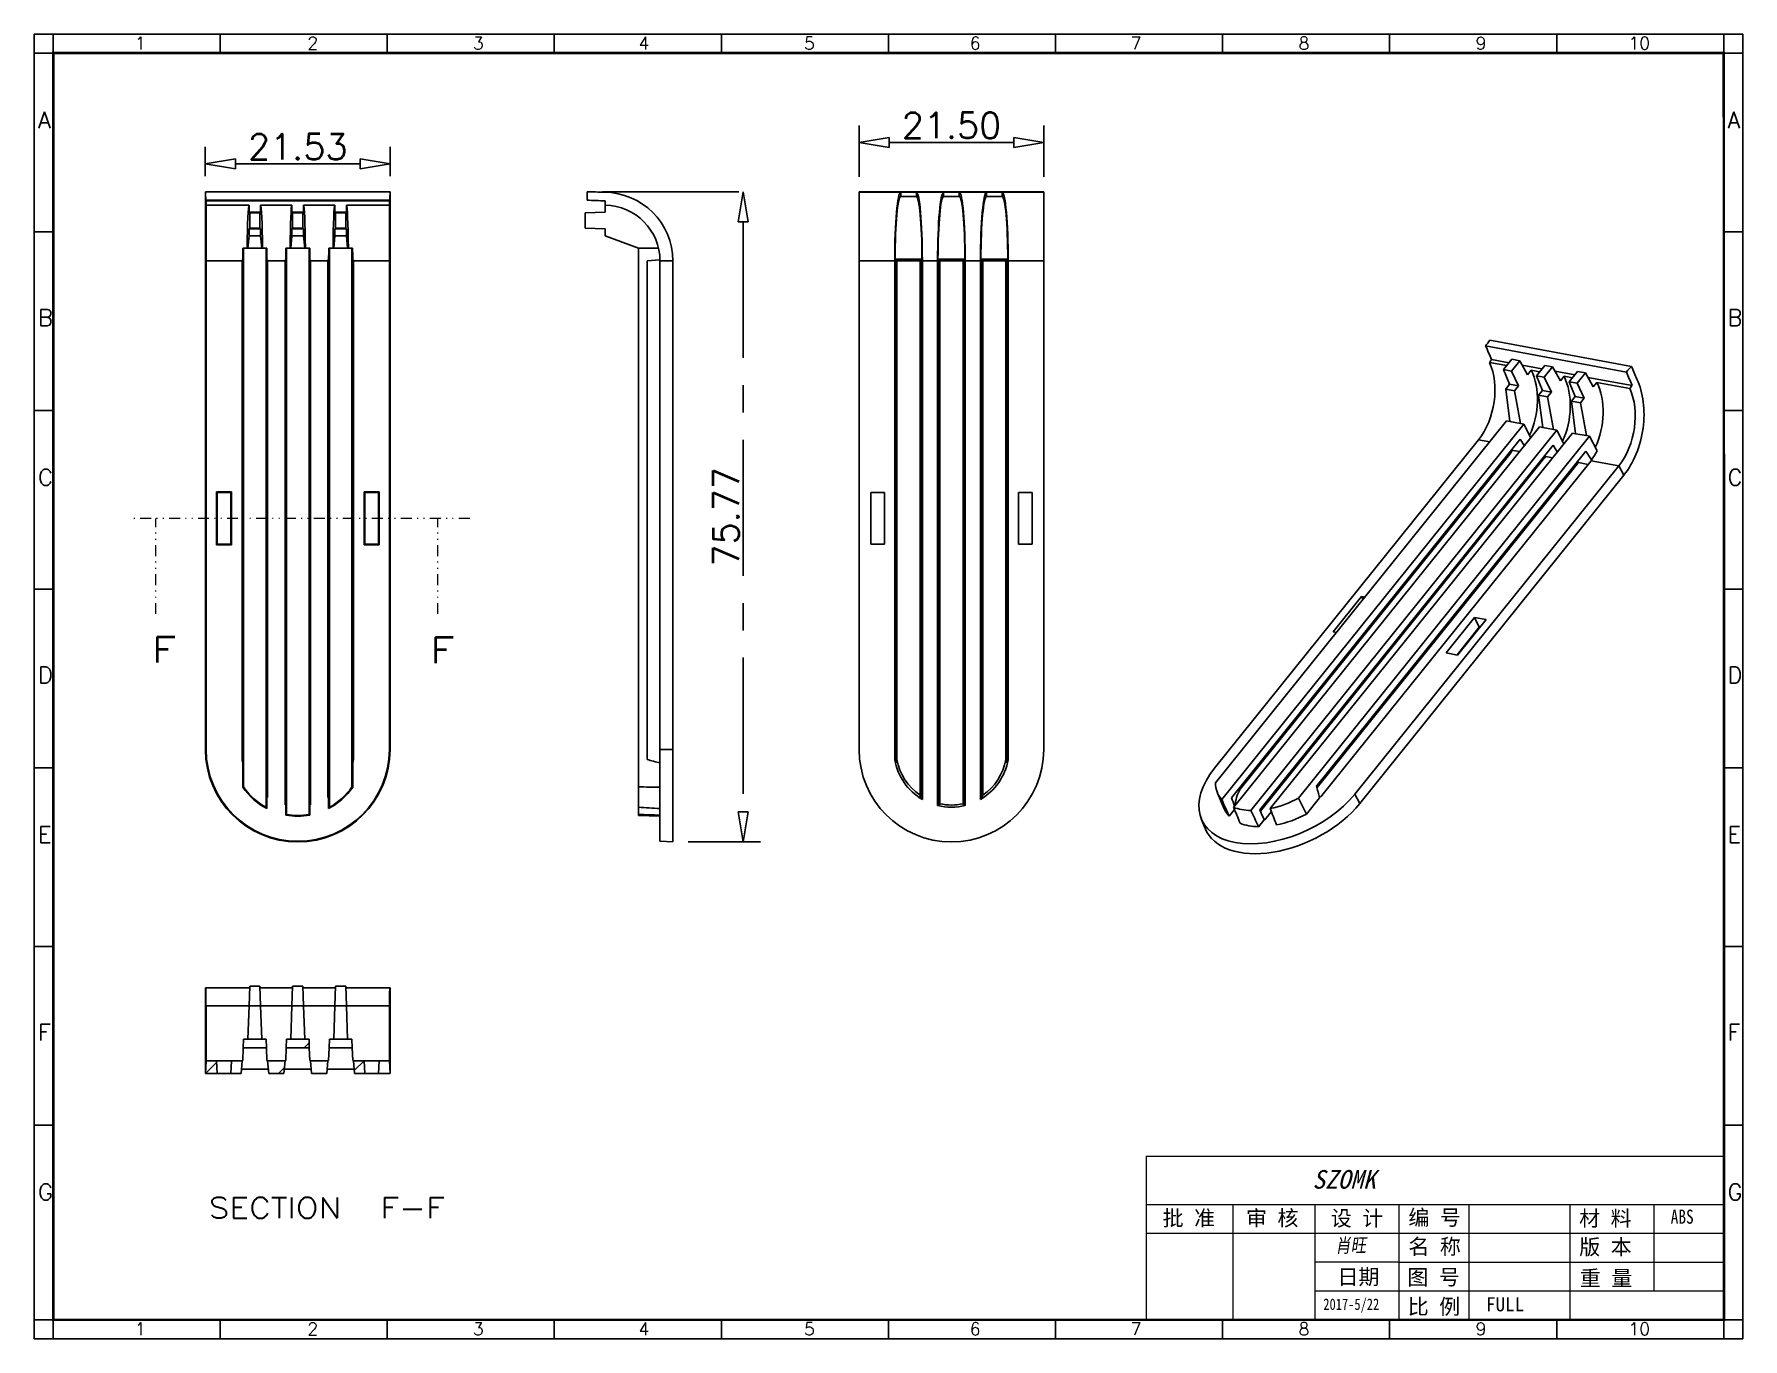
# Model space of a CAD drawing. Header units: millimetres. Extents: x 3683 to 5830, y 1279 to 1555.
# Drawn here: x 5389.1 to 5588.2, y 1278.6 to 1430.6 of the extents above; entities that cross this region are included whole.
import ezdxf

# ---------------------------------------------------------------- set-up
doc = ezdxf.new("R2010")
doc.units = ezdxf.units.MM
doc.header["$LTSCALE"] = 0.5
doc.linetypes.add('CENTER', pattern=[50.8, 31.75, -6.35, 6.35, -6.35])
doc.linetypes.add('DIVIDE', pattern=[31.75, 12.7, -6.35, 0, -6.35, 0, -6.35])
doc.layers.add('1', color=7, linetype='Continuous', true_color=0xffffff)
doc.layers.add('112', color=7, linetype='Continuous', true_color=0xffffff)
doc.layers.add('A1_KUANG', color=7, linetype='Continuous')
doc.layers.add('A4_KUANG', color=7, linetype='Continuous')
for name, color, linetype, lineweight in [('BORDER', 4, 'Continuous', 20), ('dim', 82, 'Continuous', 9), ('hatch', 56, 'Continuous', 9)]:
    doc.layers.add(name, color=color, linetype=linetype, lineweight=lineweight)
doc.styles.add('blockfont', font='simplex.shx', dxfattribs={"bigfont": 'bigfont'})
doc.styles.get("Standard").update_dxf_attribs({"font": 'txt', "bigfont": 'gbcbig.shx'})
doc.styles.add('仿宋', font='NSimSun.ttf')
doc.styles.add('黑体', font='SIMHEI.TTF', dxfattribs={"height": 2.5})
doc.dimstyles.new('VT-3.00', dxfattribs={"dimtxt": 3, "dimasz": 3.5, "dimexe": 2, "dimexo": 1.8, "dimgap": 0.5, "dimtad": 1, "dimzin": 0, "dimdsep": 46, "dimtxsty": 'Standard', "dimblk": 'CLOSEDBLANK', "dimcen": 0.3, "dimclrd": 1, "dimclre": 1, "dimclrt": 7, "dimadec": 1, "dimazin": 0, "dimtfac": 1, "dimtofl": 0, "dimtmove": 0, "dimatfit": 3, "dimldrblk": 'CLOSEDBLANK', "dimfxl": 0, "dimtolj": 1, "dimtzin": 0, "dimarcsym": 0})

# ---------------------------------------------------------------- blocks, each defined once
blk = doc.blocks.new('A$C3291225B')
at = {"layer": 'A4_KUANG'}
for p, q in [((2.87, 194.15), (2.87, 197.01)), ((28.09, 194.15), (28.09, 197.01)), ((53.32, 194.15), (53.32, 197.01)), ((78.54, 194.15), (78.54, 197.01)), ((103.77, 194.15), (103.77, 197.01)), ((129, 194.15), (129, 197.01)), ((154.22, 194.15), (154.22, 197.01)), ((179.45, 194.15), (179.45, 197.01)), ((204.67, 194.15), (204.67, 197.01)), ((229.9, 194.15), (229.9, 197.01)), ((255.13, 194.15), (255.13, 197.01)), ((255.14, 0), (255.14, 197.01)), ((2.87, 194.15), (0, 194.15)), ((2.87, 194.15), (2.87, 0)), ((258, 194.15), (2.87, 194.15)), ((2.87, 167.16), (0, 167.16)), ((257.99, 167.16), (255.13, 167.16)), ((2.87, 140.18), (0, 140.18)), ((257.99, 140.18), (255.13, 140.18)), ((2.87, 113.2), (0, 113.2)), ((257.99, 113.2), (255.13, 113.2)), ((2.87, 86.22), (0, 86.22)), ((257.99, 86.22), (255.13, 86.22)), ((2.87, 59.24), (0, 59.24)), ((257.99, 59.24), (255.13, 59.24)), ((2.87, 32.25), (0, 32.25)), ((257.99, 32.25), (255.13, 32.25)), ((2.87, 2.87), (0, 2.87)), ((2.87, 2.87), (258, 2.87)), ((28.09, 0), (28.09, 2.87)), ((53.32, 0), (53.32, 2.87)), ((78.54, 0), (78.54, 2.87)), ((103.77, 0), (103.77, 2.87)), ((129, 0), (129, 2.87)), ((154.22, 0), (154.22, 2.87)), ((179.45, 0), (179.45, 2.87)), ((204.67, 0), (204.67, 2.87)), ((229.9, 0), (229.9, 2.87))]:
    blk.add_line(p, q, dxfattribs=at)
at = {"layer": 'A4_KUANG', "color": 8}
blk.add_lwpolyline([(258, 0), (258, 197.01), (0, 197.01), (0, 0)], close=True, dxfattribs=at)
at = {"layer": 'A4_KUANG', "const_width": 0.4}
blk.add_lwpolyline([(2.87, 2.87), (2.87, 194.15), (255.13, 194.15), (255.14, 2.87), (2.87, 2.87)], dxfattribs=at)
at = {"layer": 'A4_KUANG'}
for s, height, p in [('1', 1.91, (15.22, 194.69)), ('2', 1.91, (41.25, 194.69)), ('3', 1.91, (66.25, 194.69)), ('4', 1.91, (91.25, 194.69)), ('5', 1.91, (116.25, 194.69)), ('6', 1.91, (141.26, 194.69)), ('7', 1.91, (165.57, 194.69)), ('8', 1.91, (190.91, 194.69)), ('9', 1.91, (217.64, 194.69)), ('10', 1.91, (240.72, 194.69)), ('A', 2.48, (0.59, 182.82)), ('A', 2.48, (255.71, 182.82)), ('B', 2.48, (0.59, 152.97)), ('B', 2.48, (255.71, 152.97)), ('C', 2.48, (0.59, 128.85)), ('C', 2.48, (255.71, 128.85)), ('D', 2.48, (0.59, 99.01)), ('D', 2.48, (255.71, 99.01)), ('E', 2.48, (0.59, 74.89)), ('E', 2.48, (255.71, 74.89)), ('F', 2.48, (0.59, 45.04)), ('F', 2.48, (255.71, 45.04)), ('G', 2.48, (0.59, 20.93)), ('G', 2.48, (255.71, 20.93)), ('1', 1.91, (15.22, 0.54)), ('2', 1.91, (41.25, 0.54)), ('3', 1.91, (66.25, 0.54)), ('4', 1.91, (91.25, 0.54)), ('5', 1.91, (116.25, 0.54)), ('6', 1.91, (141.26, 0.54)), ('7', 1.91, (165.57, 0.54)), ('8', 1.91, (190.91, 0.54)), ('9', 1.91, (217.64, 0.54)), ('10', 1.91, (240.72, 0.54))]:
    blk.add_text(s, height=height, dxfattribs=at).set_placement(p)
blk = doc.blocks.new('_ClosedBlank')
at = {"color": 0, "linetype": 'ByBlock', "lineweight": -2}
for p, q in [((-1, 0.167), (0, 0)), ((-1, 0.167), (-1, -0.167)), ((0, 0), (-1, -0.167))]:
    blk.add_line(p, q, dxfattribs=at)
blk = doc.blocks.new('*D71')
at = {"layer": 'Defpoints', "color": 0, "linetype": 'CENTER'}
for p in [(9977.49, 3010.6), (9955.99, 3004.81), (9977.49, 3004.81)]:
    blk.add_point(p, dxfattribs=at)
at = {"layer": 'dim', "color": 1, "linetype": 'CENTER', "lineweight": -2}
for p, q in [((9955.99, 3006.61), (9955.99, 3012.6)), ((9977.49, 3006.61), (9977.49, 3012.6)), ((9959.49, 3010.6), (9973.99, 3010.6))]:
    blk.add_line(p, q, dxfattribs=at)
at = {"layer": 'dim', "color": 1, "linetype": 'CENTER', "lineweight": -2, "xscale": 3.5, "yscale": 3.5, "zscale": 3.5, "rotation": 180}
blk.add_blockref('_ClosedBlank', (9955.99, 3010.6), dxfattribs=at)
at = {"layer": 'dim', "color": 1, "linetype": 'CENTER', "lineweight": -2, "xscale": 3.5, "yscale": 3.5, "zscale": 3.5}
blk.add_blockref('_ClosedBlank', (9977.49, 3010.6), dxfattribs=at)
at = {"layer": 'dim', "color": 7, "linetype": 'CENTER', "insert": (9966.74, 3012.6), "char_height": 3, "attachment_point": 5}
blk.add_mtext('\\A1;21.50', dxfattribs=at)
blk = doc.blocks.new('*D72')
at = {"layer": 'Defpoints', "color": 0, "linetype": 'CENTER'}
for p in [(9924.27, 3004.88), (9934.27, 2929.11), (9942.47, 2929.11)]:
    blk.add_point(p, dxfattribs=at)
at = {"layer": 'dim', "color": 1, "linetype": 'CENTER', "lineweight": -2}
for p, q in [((9926.07, 3004.88), (9944.47, 3004.88)), ((9942.47, 3001.38), (9942.47, 2932.61)), ((9936.07, 2929.11), (9944.47, 2929.11))]:
    blk.add_line(p, q, dxfattribs=at)
at = {"layer": 'dim', "color": 1, "linetype": 'CENTER', "lineweight": -2, "xscale": 3.5, "yscale": 3.5, "zscale": 3.5}
for p, rotation in [((9942.47, 3004.88), 90), ((9942.47, 2929.11), 270)]:
    blk.add_blockref('_ClosedBlank', p, dxfattribs=dict(at, rotation=rotation))
at = {"layer": 'dim', "color": 7, "linetype": 'CENTER', "insert": (9940.47, 2966.99), "char_height": 3, "attachment_point": 5, "rotation": 90}
blk.add_mtext('\\A1;75.77', dxfattribs=at)
blk = doc.blocks.new('*D73')
at = {"layer": 'Defpoints', "color": 0, "linetype": 'CENTER'}
for p in [(9879.8, 3008.12), (9879.8, 3004.88), (9901.34, 3004.88)]:
    blk.add_point(p, dxfattribs=at)
at = {"layer": 'dim', "color": 1, "linetype": 'CENTER', "lineweight": -2}
for p, q in [((9879.8, 3006.68), (9879.8, 3010.12)), ((9901.34, 3006.68), (9901.34, 3010.12)), ((9897.84, 3008.12), (9883.3, 3008.12))]:
    blk.add_line(p, q, dxfattribs=at)
at = {"layer": 'dim', "color": 1, "linetype": 'CENTER', "lineweight": -2, "xscale": 3.5, "yscale": 3.5, "zscale": 3.5, "rotation": 180}
blk.add_blockref('_ClosedBlank', (9879.8, 3008.12), dxfattribs=at)
at = {"layer": 'dim', "color": 1, "linetype": 'CENTER', "lineweight": -2, "xscale": 3.5, "yscale": 3.5, "zscale": 3.5}
blk.add_blockref('_ClosedBlank', (9901.34, 3008.12), dxfattribs=at)
at = {"layer": 'dim', "color": 7, "linetype": 'CENTER', "insert": (9890.57, 3010.12), "char_height": 3, "attachment_point": 5}
blk.add_mtext('\\A1;21.53', dxfattribs=at)

msp = doc.modelspace()

# ---------------------------------------------------------------- linework, layer by layer
at = {"color": 2}
for p, q in [((5420.553, 1312.486), (5421.138, 1313.07)), ((5409.061, 1309.486), (5410.343, 1310.767)), ((5417.55, 1309.486), (5418.263, 1310.198)), ((5426.39, 1309.836), (5427.532, 1310.977))]:
    msp.add_line(p, q, dxfattribs=at)
at = {"lineweight": 0, "ltscale": 0.5}
for p, q in [((5518.671, 1299.854), (5518.671, 1280.784)), ((5528.767, 1294.245), (5528.767, 1280.784)), ((5538.302, 1294.245), (5538.302, 1280.784)), ((5548.117, 1294.245), (5548.117, 1280.784)), ((5556.25, 1294.245), (5556.25, 1280.784)), ((5568.028, 1294.245), (5568.028, 1280.784))]:
    msp.add_line(p, q, dxfattribs=at)
at = {"lineweight": 0}
for p, q in [((5518.671, 1299.854), (5585.98, 1299.854)), ((5518.671, 1294.245), (5585.98, 1294.245)), ((5577.802, 1294.245), (5577.802, 1284.15)), ((5518.671, 1290.88), (5585.98, 1290.88)), ((5548.117, 1287.515), (5538.302, 1287.515)), ((5548.117, 1287.515), (5585.98, 1287.515)), ((5538.302, 1284.15), (5585.98, 1284.15)), ((5585.98, 1280.784), (5518.671, 1280.784))]:
    msp.add_line(p, q, dxfattribs=at)
at = {"layer": '112', "color": 7}
for p, q in [((5409.044, 1412.248), (5430.577, 1412.248)), ((5409.061, 1404.178), (5409.061, 1411.943)), ((5430.561, 1404.178), (5430.561, 1411.943)), ((5506.744, 1412.248), (5485.211, 1412.248)), ((5485.227, 1412.178), (5490.067, 1412.178)), ((5485.227, 1404.178), (5485.227, 1412.178)), ((5490.067, 1412.178), (5490.067, 1411.678)), ((5491.888, 1412.178), (5490.067, 1412.178)), ((5490.067, 1411.678), (5491.888, 1411.678)), ((5491.888, 1412.178), (5495.067, 1412.178)), ((5491.888, 1411.678), (5491.888, 1412.178)), ((5495.067, 1412.178), (5495.067, 1411.678)), ((5496.888, 1412.178), (5495.067, 1412.178)), ((5495.067, 1411.678), (5496.888, 1411.678)), ((5496.888, 1412.178), (5496.888, 1411.678)), ((5496.888, 1412.178), (5500.067, 1412.178)), ((5500.067, 1412.178), (5500.067, 1411.678)), ((5501.888, 1412.178), (5500.067, 1412.178)), ((5501.888, 1411.678), (5500.067, 1411.678)), ((5501.888, 1412.178), (5501.888, 1411.678)), ((5501.888, 1412.178), (5506.727, 1412.178)), ((5506.727, 1404.178), (5506.727, 1412.178)), ((5409.095, 1411.251), (5430.527, 1411.251)), ((5409.113, 1411.178), (5430.508, 1411.178)), ((5409.139, 1404.178), (5409.139, 1410.677)), ((5409.139, 1410.677), (5414.134, 1410.677)), ((5414.134, 1409.877), (5414.134, 1410.677)), ((5414.134, 1409.877), (5414.215, 1409.797)), ((5414.134, 1409.877), (5415.487, 1409.877)), ((5414.215, 1409.797), (5415.407, 1409.797)), ((5414.215, 1408.015), (5414.215, 1409.797)), ((5415.407, 1409.797), (5415.487, 1409.877)), ((5415.407, 1409.797), (5415.407, 1408.015)), ((5415.487, 1410.677), (5415.487, 1409.877)), ((5415.487, 1410.677), (5419.134, 1410.677)), ((5419.134, 1409.877), (5419.134, 1410.677)), ((5419.134, 1409.877), (5419.215, 1409.797)), ((5419.134, 1409.877), (5420.487, 1409.877)), ((5419.215, 1409.797), (5420.407, 1409.797)), ((5419.215, 1408.015), (5419.215, 1409.797)), ((5420.487, 1409.877), (5420.407, 1409.797)), ((5420.407, 1408.015), (5420.407, 1409.797)), ((5420.487, 1409.877), (5420.487, 1410.677)), ((5424.134, 1410.677), (5420.487, 1410.677)), ((5424.134, 1410.677), (5424.134, 1409.877)), ((5425.487, 1409.877), (5424.134, 1409.877)), ((5424.215, 1409.797), (5424.134, 1409.877)), ((5424.215, 1409.797), (5424.215, 1408.015)), ((5425.407, 1409.797), (5424.215, 1409.797)), ((5425.487, 1409.877), (5425.407, 1409.797)), ((5425.407, 1408.015), (5425.407, 1409.797)), ((5425.487, 1409.877), (5425.487, 1410.677)), ((5430.482, 1410.677), (5425.487, 1410.677)), ((5430.482, 1410.677), (5430.482, 1404.178)), ((5455.615, 1409.877), (5453.315, 1409.797)), ((5453.315, 1408.015), (5453.315, 1409.797)), ((5455.615, 1409.877), (5455.615, 1410.677)), ((5414.215, 1408.015), (5414.134, 1407.935)), ((5415.487, 1407.935), (5414.134, 1407.935)), ((5414.134, 1407.935), (5414.134, 1407.097)), ((5414.215, 1408.015), (5415.407, 1408.015)), ((5415.487, 1407.935), (5415.407, 1408.015)), ((5415.487, 1407.097), (5415.487, 1407.935)), ((5419.215, 1408.015), (5419.134, 1407.935)), ((5419.134, 1407.935), (5419.134, 1407.097)), ((5420.487, 1407.935), (5419.134, 1407.935)), ((5419.215, 1408.015), (5420.407, 1408.015)), ((5420.407, 1408.015), (5420.487, 1407.935)), ((5420.487, 1407.935), (5420.487, 1407.097)), ((5424.134, 1407.935), (5424.215, 1408.015)), ((5424.134, 1407.935), (5425.487, 1407.935)), ((5424.134, 1407.097), (5424.134, 1407.935)), ((5425.407, 1408.015), (5424.215, 1408.015)), ((5425.407, 1408.015), (5425.487, 1407.935)), ((5425.487, 1407.935), (5425.487, 1407.097)), ((5453.315, 1408.015), (5455.615, 1407.935)), ((5455.615, 1407.935), (5455.615, 1407.097)), ((5413.498, 1405.678), (5413.417, 1405.678)), ((5413.998, 1405.678), (5413.498, 1405.678)), ((5413.498, 1342.884), (5413.498, 1405.678)), ((5414.134, 1407.097), (5413.998, 1405.678)), ((5415.623, 1405.678), (5413.998, 1405.678)), ((5415.487, 1407.097), (5414.134, 1407.097)), ((5415.623, 1405.678), (5415.487, 1407.097)), ((5416.123, 1405.678), (5415.623, 1405.678)), ((5416.123, 1405.678), (5416.123, 1340.511)), ((5416.205, 1405.678), (5416.123, 1405.678)), ((5418.498, 1405.678), (5418.417, 1405.678)), ((5418.498, 1339.679), (5418.498, 1405.678)), ((5418.998, 1405.678), (5418.498, 1405.678)), ((5419.134, 1407.097), (5418.998, 1405.678)), ((5420.623, 1405.678), (5418.998, 1405.678)), ((5420.487, 1407.097), (5419.134, 1407.097)), ((5420.487, 1407.097), (5420.623, 1405.678)), ((5420.623, 1405.678), (5421.123, 1405.678)), ((5421.123, 1339.679), (5421.123, 1405.678)), ((5421.123, 1405.678), (5421.205, 1405.678)), ((5423.417, 1405.678), (5423.498, 1405.678)), ((5423.498, 1405.678), (5423.998, 1405.678)), ((5423.498, 1405.678), (5423.498, 1340.511)), ((5423.998, 1405.678), (5424.134, 1407.097)), ((5423.998, 1405.678), (5425.623, 1405.678)), ((5424.134, 1407.097), (5425.487, 1407.097)), ((5425.487, 1407.097), (5425.623, 1405.678)), ((5425.623, 1405.678), (5426.123, 1405.678)), ((5426.123, 1342.884), (5426.123, 1405.678)), ((5426.123, 1405.678), (5426.205, 1405.678)), ((5455.615, 1407.097), (5459.515, 1405.678)), ((5459.515, 1405.678), (5461.84, 1405.678)), ((5459.515, 1342.884), (5459.515, 1405.678)), ((5409.139, 1404.178), (5409.061, 1404.178)), ((5409.061, 1347.228), (5409.061, 1404.178)), ((5409.139, 1404.178), (5413.332, 1404.178)), ((5409.139, 1347.228), (5409.139, 1404.178)), ((5413.332, 1404.309), (5413.411, 1404.309)), ((5413.332, 1346.072), (5413.332, 1404.178)), ((5413.463, 1404.178), (5413.411, 1404.309)), ((5413.463, 1346.083), (5413.463, 1404.178)), ((5416.211, 1404.309), (5416.158, 1404.178)), ((5416.158, 1404.178), (5416.158, 1341.912)), ((5416.211, 1404.309), (5416.289, 1404.309)), ((5418.332, 1404.178), (5416.289, 1404.178)), ((5416.289, 1404.178), (5416.289, 1341.668)), ((5418.332, 1404.309), (5418.411, 1404.309)), ((5418.332, 1340.815), (5418.332, 1404.178)), ((5418.463, 1404.178), (5418.411, 1404.309)), ((5418.463, 1340.92), (5418.463, 1404.178)), ((5421.158, 1404.178), (5421.211, 1404.309)), ((5421.158, 1340.92), (5421.158, 1404.178)), ((5421.289, 1404.309), (5421.211, 1404.309)), ((5423.332, 1404.178), (5421.289, 1404.178)), ((5421.289, 1340.815), (5421.289, 1404.178)), ((5423.411, 1404.309), (5423.332, 1404.309)), ((5423.332, 1404.178), (5423.332, 1341.668)), ((5423.411, 1404.309), (5423.463, 1404.178)), ((5423.463, 1404.178), (5423.463, 1341.912)), ((5426.158, 1404.178), (5426.211, 1404.309)), ((5426.158, 1346.083), (5426.158, 1404.178)), ((5426.289, 1404.309), (5426.211, 1404.309)), ((5430.482, 1404.178), (5426.289, 1404.178)), ((5426.289, 1346.072), (5426.289, 1404.178)), ((5430.482, 1404.178), (5430.561, 1404.178)), ((5430.482, 1404.178), (5430.482, 1347.228)), ((5430.561, 1347.228), (5430.561, 1404.178)), ((5460.515, 1404.178), (5462.014, 1404.309)), ((5460.515, 1346.083), (5460.515, 1404.178)), ((5462.015, 1404.178), (5462.015, 1347.228)), ((5462.015, 1404.178), (5463.515, 1404.178)), ((5463.515, 1347.228), (5463.515, 1404.178)), ((5485.227, 1404.178), (5489.367, 1404.178)), ((5485.227, 1347.228), (5485.227, 1404.178)), ((5489.367, 1346.06), (5489.367, 1404.178)), ((5489.499, 1404.309), (5489.411, 1404.396)), ((5489.411, 1404.396), (5492.543, 1404.396)), ((5489.499, 1404.309), (5489.577, 1404.309)), ((5489.499, 1346.072), (5489.499, 1404.178)), ((5489.63, 1404.178), (5489.577, 1404.309)), ((5489.63, 1404.178), (5492.325, 1404.178)), ((5489.63, 1346.083), (5489.63, 1404.178)), ((5492.377, 1404.309), (5492.325, 1404.178)), ((5492.325, 1404.178), (5492.325, 1341.912)), ((5492.377, 1404.309), (5492.456, 1404.309)), ((5492.543, 1404.396), (5492.456, 1404.309)), ((5492.456, 1404.178), (5492.456, 1341.668)), ((5492.587, 1404.178), (5494.367, 1404.178)), ((5492.587, 1404.178), (5492.587, 1341.434)), ((5494.367, 1340.711), (5494.367, 1404.178)), ((5494.499, 1404.309), (5494.411, 1404.396)), ((5497.543, 1404.396), (5494.411, 1404.396)), ((5494.499, 1404.309), (5494.577, 1404.309)), ((5494.499, 1340.815), (5494.499, 1404.178)), ((5494.63, 1404.178), (5494.577, 1404.309)), ((5494.63, 1404.178), (5497.325, 1404.178)), ((5494.63, 1340.92), (5494.63, 1404.178)), ((5497.325, 1404.178), (5497.377, 1404.309)), ((5497.325, 1340.92), (5497.325, 1404.178)), ((5497.456, 1404.309), (5497.377, 1404.309)), ((5497.456, 1404.309), (5497.543, 1404.396)), ((5497.456, 1340.815), (5497.456, 1404.178)), ((5497.587, 1340.711), (5497.587, 1404.178)), ((5497.587, 1404.178), (5499.367, 1404.178)), ((5499.367, 1404.178), (5499.367, 1341.434)), ((5499.411, 1404.396), (5499.499, 1404.309)), ((5502.543, 1404.396), (5499.411, 1404.396)), ((5499.577, 1404.309), (5499.499, 1404.309)), ((5499.499, 1404.178), (5499.499, 1341.668)), ((5499.577, 1404.309), (5499.63, 1404.178)), ((5499.63, 1404.178), (5502.325, 1404.178)), ((5499.63, 1404.178), (5499.63, 1341.912)), ((5502.325, 1404.178), (5502.377, 1404.309)), ((5502.325, 1346.083), (5502.325, 1404.178)), ((5502.456, 1404.309), (5502.377, 1404.309)), ((5502.456, 1404.309), (5502.543, 1404.396)), ((5502.456, 1346.072), (5502.456, 1404.178)), ((5502.587, 1346.06), (5502.587, 1404.178)), ((5506.727, 1404.178), (5502.587, 1404.178)), ((5506.727, 1347.228), (5506.727, 1404.178)), ((5558.216, 1394.273), (5574.626, 1391.227)), ((5558.716, 1394.949), (5575.203, 1391.89)), ((5558.673, 1392.354), (5560.69, 1391.979)), ((5558.924, 1392.694), (5560.961, 1392.316)), ((5560.318, 1391.517), (5561.281, 1392.714)), ((5562.193, 1392.544), (5561.231, 1391.348)), ((5561.281, 1392.714), (5562.193, 1392.544)), ((5562.193, 1392.544), (5563.101, 1390.914)), ((5562.478, 1392.034), (5564.789, 1391.605)), ((5564.147, 1390.806), (5565.109, 1392.003)), ((5565.059, 1390.637), (5566.022, 1391.834)), ((5565.109, 1392.003), (5566.022, 1391.834)), ((5566.93, 1390.204), (5566.022, 1391.834)), ((5560.318, 1391.517), (5561.231, 1391.348)), ((5560.318, 1391.517), (5561.017, 1389.802)), ((5561.017, 1389.802), (5560.564, 1389.24)), ((5562.052, 1389.61), (5561.017, 1389.802)), ((5562.052, 1389.61), (5561.231, 1391.348)), ((5563.534, 1391.452), (5563.101, 1390.914)), ((5563.534, 1391.452), (5564.518, 1391.269)), ((5564.147, 1390.806), (5565.059, 1390.637)), ((5564.147, 1390.806), (5564.845, 1389.092)), ((5565.059, 1390.637), (5565.88, 1388.899)), ((5566.306, 1391.324), (5568.617, 1390.895)), ((5566.93, 1390.204), (5567.362, 1390.741)), ((5568.347, 1390.559), (5567.362, 1390.741)), ((5568.937, 1391.293), (5567.975, 1390.096)), ((5568.887, 1389.927), (5567.975, 1390.096)), ((5568.673, 1388.381), (5567.975, 1390.096)), ((5568.887, 1389.927), (5569.85, 1391.124)), ((5568.887, 1389.927), (5569.709, 1388.189)), ((5569.85, 1391.124), (5568.937, 1391.293)), ((5570.758, 1389.494), (5569.85, 1391.124)), ((5570.134, 1390.613), (5575.305, 1389.654)), ((5570.758, 1389.494), (5571.19, 1390.031)), ((5575.015, 1389.321), (5571.19, 1390.031)), ((5561.6, 1389.048), (5560.564, 1389.24)), ((5560.564, 1389.24), (5561.056, 1385.47)), ((5561.6, 1389.048), (5562.052, 1389.61)), ((5562.3, 1385.239), (5561.6, 1389.048)), ((5564.845, 1389.092), (5564.393, 1388.529)), ((5565.428, 1388.337), (5564.393, 1388.529)), ((5564.393, 1388.529), (5564.884, 1384.759)), ((5565.88, 1388.899), (5564.845, 1389.092)), ((5565.88, 1388.899), (5565.428, 1388.337)), ((5565.428, 1388.337), (5566.128, 1384.529)), ((5568.221, 1387.819), (5568.673, 1388.381)), ((5568.221, 1387.819), (5569.257, 1387.627)), ((5568.712, 1384.049), (5568.221, 1387.819)), ((5568.673, 1388.381), (5569.709, 1388.189)), ((5569.709, 1388.189), (5569.257, 1387.627)), ((5569.257, 1387.627), (5569.956, 1383.818)), ((5526.755, 1343.368), (5560.673, 1385.541)), ((5562.683, 1385.168), (5527.483, 1341.401)), ((5528.851, 1340.505), (5564.501, 1384.83)), ((5530.861, 1340.132), (5566.511, 1384.457)), ((5568.329, 1384.12), (5533.129, 1340.353)), ((5536.421, 1341.575), (5570.339, 1383.747)), ((5561.056, 1385.47), (5560.673, 1385.541)), ((5562.3, 1385.239), (5561.056, 1385.47)), ((5562.683, 1385.168), (5562.3, 1385.239)), ((5563.497, 1383.582), (5562.683, 1385.168)), ((5564.884, 1384.759), (5564.501, 1384.83)), ((5566.128, 1384.529), (5564.884, 1384.759)), ((5566.128, 1384.529), (5566.511, 1384.457)), ((5566.511, 1384.457), (5567.325, 1382.872)), ((5568.329, 1384.12), (5568.712, 1384.049)), ((5568.712, 1384.049), (5569.956, 1383.818)), ((5569.956, 1383.818), (5570.339, 1383.747)), ((5570.339, 1383.747), (5571.213, 1382.045)), ((5526.637, 1345.087), (5557.398, 1383.335)), ((5562.249, 1383.428), (5528.615, 1341.61)), ((5531.908, 1340.234), (5566.077, 1382.718)), ((5538.525, 1342.991), (5569.905, 1382.008)), ((5557.398, 1383.335), (5558.704, 1383.093)), ((5561.209, 1382.136), (5562.188, 1381.954)), ((5562.742, 1382.643), (5562.249, 1383.428)), ((5566.077, 1382.718), (5566.57, 1381.933)), ((5569.905, 1382.008), (5570.54, 1380.998)), ((5529.639, 1342.635), (5561.032, 1381.667)), ((5531.977, 1340.071), (5564.86, 1380.957)), ((5568.688, 1380.246), (5538.574, 1342.803)), ((5539.143, 1341.874), (5570.53, 1380.898)), ((5573.74, 1380.302), (5542.978, 1342.055)), ((5565.038, 1381.426), (5566.016, 1381.244)), ((5570.186, 1380.47), (5568.866, 1380.715)), ((5573.74, 1380.302), (5570.53, 1380.898)), ((5570.6, 1380.987), (5570.54, 1380.998)), ((5573.74, 1380.302), (5574.324, 1379.201)), ((5543.562, 1340.953), (5574.324, 1379.201)), ((5410.332, 1377.257), (5410.332, 1371.099)), ((5410.411, 1377.178), (5410.332, 1377.257)), ((5410.332, 1377.257), (5412.089, 1377.257)), ((5410.411, 1371.178), (5410.411, 1377.178)), ((5410.411, 1377.178), (5412.011, 1377.178)), ((5412.011, 1377.178), (5412.089, 1377.257)), ((5412.011, 1377.178), (5412.011, 1371.178)), ((5412.089, 1377.257), (5412.089, 1371.099)), ((5427.532, 1377.257), (5427.532, 1371.099)), ((5427.611, 1377.178), (5427.532, 1377.257)), ((5429.289, 1377.257), (5427.532, 1377.257)), ((5427.611, 1377.178), (5427.611, 1371.178)), ((5429.211, 1377.178), (5427.611, 1377.178)), ((5429.211, 1377.178), (5429.289, 1377.257)), ((5429.211, 1371.178), (5429.211, 1377.178)), ((5429.289, 1377.257), (5429.289, 1371.099)), ((5486.577, 1377.178), (5488.177, 1377.178)), ((5486.577, 1371.178), (5486.577, 1377.178)), ((5488.177, 1377.178), (5488.177, 1371.178)), ((5503.777, 1377.178), (5503.777, 1371.178)), ((5505.377, 1377.178), (5503.777, 1377.178)), ((5505.377, 1371.178), (5505.377, 1377.178)), ((5410.411, 1371.178), (5410.332, 1371.099)), ((5410.332, 1371.099), (5412.089, 1371.099)), ((5410.411, 1371.178), (5412.011, 1371.178)), ((5412.011, 1371.178), (5412.089, 1371.099)), ((5427.611, 1371.178), (5427.532, 1371.099)), ((5429.289, 1371.099), (5427.532, 1371.099)), ((5429.211, 1371.178), (5427.611, 1371.178)), ((5429.211, 1371.178), (5429.289, 1371.099)), ((5486.577, 1371.178), (5488.177, 1371.178)), ((5505.377, 1371.178), (5503.777, 1371.178)), ((5543.77, 1365.085), (5540.444, 1360.95)), ((5543.77, 1365.085), (5544.162, 1365.012)), ((5543.936, 1364.731), (5543.77, 1365.085)), ((5556.939, 1362.641), (5553.614, 1358.506)), ((5558.285, 1362.391), (5554.959, 1358.256)), ((5558.285, 1362.391), (5556.939, 1362.641)), ((5557.481, 1361.486), (5556.939, 1362.641)), ((5540.444, 1360.95), (5540.836, 1360.877)), ((5557.481, 1361.486), (5554.893, 1358.268)), ((5557.547, 1361.474), (5557.481, 1361.486)), ((5554.959, 1358.256), (5553.614, 1358.506)), ((5409.139, 1347.228), (5409.061, 1347.228)), ((5430.482, 1347.228), (5430.561, 1347.228)), ((5462.015, 1347.228), (5463.515, 1347.228)), ((5462.015, 1347.228), (5462.015, 1336.557)), ((5463.515, 1347.228), (5463.515, 1336.478)), ((5413.411, 1342.857), (5413.411, 1345.694)), ((5426.211, 1342.857), (5426.211, 1345.694)), ((5459.515, 1340.511), (5459.515, 1342.884)), ((5526.979, 1342.176), (5527.773, 1340.322)), ((5542.978, 1342.055), (5543.562, 1340.953)), ((5416.211, 1341.719), (5416.211, 1340.365)), ((5418.411, 1339.605), (5418.411, 1340.797)), ((5421.211, 1339.605), (5421.211, 1340.797)), ((5423.411, 1341.719), (5423.411, 1340.365)), ((5459.515, 1339.679), (5459.515, 1340.512)), ((5528.961, 1340.24), (5528.344, 1339.473)), ((5532.476, 1339.054), (5533.255, 1340.023)), ((5537.347, 1339.726), (5538.879, 1341.631)), ((5459.515, 1339.679), (5459.515, 1339.565)), ((5459.515, 1339.565), (5462.015, 1339.478)), ((5525.09, 1339.172), (5525.543, 1338.049)), ((5531.762, 1338.253), (5532.406, 1339.053)), ((5462.015, 1336.557), (5463.515, 1336.478)), ((5409.095, 1319.486), (5414.208, 1319.486)), ((5414.215, 1319.686), (5414.134, 1317.386)), ((5414.215, 1319.686), (5415.407, 1319.686)), ((5415.487, 1317.386), (5415.407, 1319.686)), ((5415.414, 1319.486), (5419.208, 1319.486)), ((5419.215, 1319.686), (5419.134, 1317.386)), ((5419.215, 1319.686), (5420.407, 1319.686)), ((5420.407, 1319.686), (5420.487, 1317.386)), ((5420.413, 1319.486), (5424.208, 1319.486)), ((5424.134, 1317.386), (5424.215, 1319.686)), ((5425.407, 1319.686), (5424.215, 1319.686)), ((5425.407, 1319.686), (5425.487, 1317.386)), ((5425.413, 1319.486), (5430.527, 1319.486)), ((5409.061, 1309.486), (5409.061, 1317.486)), ((5409.139, 1310.986), (5409.139, 1317.386)), ((5409.139, 1317.386), (5414.134, 1317.386)), ((5414.134, 1317.386), (5413.998, 1313.486)), ((5415.487, 1317.386), (5414.134, 1317.386)), ((5415.487, 1317.386), (5419.134, 1317.386)), ((5415.623, 1313.486), (5415.487, 1317.386)), ((5419.134, 1317.386), (5418.998, 1313.486)), ((5420.487, 1317.386), (5419.134, 1317.386)), ((5424.134, 1317.386), (5420.487, 1317.386)), ((5420.487, 1317.386), (5420.623, 1313.486)), ((5423.998, 1313.486), (5424.134, 1317.386)), ((5424.134, 1317.386), (5425.487, 1317.386)), ((5430.482, 1317.386), (5425.487, 1317.386)), ((5425.487, 1317.386), (5425.623, 1313.486)), ((5430.482, 1317.386), (5430.482, 1310.986)), ((5430.561, 1309.486), (5430.561, 1317.486)), ((5413.463, 1312.486), (5413.411, 1310.987)), ((5413.498, 1313.486), (5413.463, 1312.486)), ((5413.463, 1312.486), (5416.158, 1312.486)), ((5413.498, 1313.486), (5416.123, 1313.486)), ((5416.158, 1312.486), (5416.123, 1313.486)), ((5416.211, 1310.987), (5416.158, 1312.486)), ((5418.463, 1312.486), (5418.411, 1310.987)), ((5418.498, 1313.486), (5418.463, 1312.486)), ((5418.463, 1312.486), (5421.158, 1312.486)), ((5418.498, 1313.486), (5421.123, 1313.486)), ((5421.158, 1312.486), (5421.123, 1313.486)), ((5421.158, 1312.486), (5421.211, 1310.987)), ((5423.411, 1310.987), (5423.463, 1312.486)), ((5423.498, 1313.486), (5423.463, 1312.486)), ((5423.463, 1312.486), (5426.158, 1312.486)), ((5423.498, 1313.486), (5426.123, 1313.486)), ((5426.158, 1312.486), (5426.123, 1313.486)), ((5426.158, 1312.486), (5426.211, 1310.987)), ((5409.139, 1310.986), (5409.061, 1309.486)), ((5410.332, 1310.986), (5409.139, 1310.986)), ((5410.332, 1310.986), (5412.089, 1310.986)), ((5410.411, 1309.486), (5410.332, 1310.986)), ((5412.011, 1309.486), (5412.089, 1310.986)), ((5413.332, 1310.986), (5412.089, 1310.986)), ((5413.332, 1310.986), (5413.201, 1309.486)), ((5413.332, 1310.987), (5413.411, 1310.987)), ((5413.332, 1310.986), (5413.332, 1310.987)), ((5416.211, 1310.987), (5416.289, 1310.987)), ((5416.289, 1310.986), (5416.289, 1310.987)), ((5418.332, 1310.986), (5416.289, 1310.986)), ((5416.421, 1309.486), (5416.289, 1310.986)), ((5418.332, 1310.986), (5418.201, 1309.486)), ((5418.332, 1310.987), (5418.411, 1310.987)), ((5418.332, 1310.986), (5418.332, 1310.987)), ((5421.289, 1310.987), (5421.211, 1310.987)), ((5421.289, 1310.986), (5421.289, 1310.987)), ((5423.332, 1310.986), (5421.289, 1310.986)), ((5421.289, 1310.986), (5421.421, 1309.486)), ((5423.201, 1309.486), (5423.332, 1310.986)), ((5423.411, 1310.987), (5423.332, 1310.987)), ((5423.332, 1310.986), (5423.332, 1310.987)), ((5426.289, 1310.987), (5426.211, 1310.987)), ((5426.289, 1310.986), (5426.289, 1310.987)), ((5427.532, 1310.986), (5426.289, 1310.986)), ((5426.289, 1310.986), (5426.421, 1309.486)), ((5427.532, 1310.986), (5427.611, 1309.486)), ((5429.289, 1310.986), (5427.532, 1310.986)), ((5429.289, 1310.986), (5429.211, 1309.486)), ((5430.482, 1310.986), (5429.289, 1310.986)), ((5430.561, 1309.486), (5430.482, 1310.986)), ((5410.411, 1309.486), (5409.061, 1309.486)), ((5410.411, 1309.486), (5412.011, 1309.486)), ((5413.201, 1309.486), (5412.011, 1309.486)), ((5413.245, 1309.989), (5416.377, 1309.989)), ((5418.201, 1309.486), (5416.421, 1309.486)), ((5418.245, 1309.989), (5421.377, 1309.989)), ((5423.201, 1309.486), (5421.421, 1309.486)), ((5426.377, 1309.989), (5423.245, 1309.989)), ((5427.611, 1309.486), (5426.421, 1309.486)), ((5429.211, 1309.486), (5427.611, 1309.486)), ((5430.561, 1309.486), (5429.211, 1309.486))]:
    msp.add_line(p, q, dxfattribs=at)
for centre, radius, start, end in [((5455.515, 1404.178), 8, 0, 90), ((5419.811, 1347.228), 10.75, 180, 0), ((5419.811, 1347.228), 6.581, 346.52266, 349.88051), ((5495.977, 1347.228), 6.712, 300.33254, 349.98017), ((5495.977, 1347.228), 6.45, 304.48988, 349.77781), ((5495.977, 1347.228), 6.581, 346.52266, 349.88051), ((5419.811, 1347.228), 7.75, 297.67891, 325.67034), ((5419.811, 1347.228), 7.663, 298.7639, 325.46923), ((5419.811, 1347.228), 6.581, 257.01433, 257.71784), ((5419.811, 1347.228), 6.581, 282.28216, 282.98567), ((5419.811, 1347.228), 6.581, 302.34585, 303.16212), ((5495.977, 1347.228), 6.581, 302.34585, 303.16212), ((5419.811, 1347.228), 7.75, 259.59266, 280.40734)]:
    msp.add_arc(centre, radius, start, end, dxfattribs=at)
at = {"layer": '112', "color": 7, "extrusion": (1.22461e-16, 0, -1)}
for centre, radius, start, end in [((-5455.515, 1404.178), 6.5, 90.88151, 180), ((-5419.811, 1347.228), 10.671, 180, 0), ((-5419.811, 1347.228), 6.581, 346.52266, 349.88051), ((-5495.977, 1347.228), 10.75, 180, 0), ((-5495.977, 1347.228), 6.45, 304.48988, 349.77781), ((-5419.811, 1347.228), 7.663, 298.7639, 325.46923), ((-5419.811, 1347.228), 6.581, 302.34585, 303.16212), ((-5419.811, 1347.228), 7.663, 260.136, 279.864)]:
    msp.add_arc(centre, radius, start, end, dxfattribs=at)
at = {"layer": '112', "color": 7, "extrusion": (0, 0, -1)}
for centre, radius, start, end in [((-5495.977, 1347.228), 6.712, 300.33254, 349.98017), ((-5495.977, 1347.228), 6.581, 346.52266, 349.88051), ((-5419.811, 1347.228), 7.75, 297.67891, 325.67034), ((-5495.977, 1347.228), 6.581, 302.34585, 303.16212), ((-5495.977, 1347.228), 6.712, 256.12143, 283.87857), ((-5495.977, 1347.228), 6.581, 282.28216, 282.98567), ((-5495.977, 1347.228), 6.45, 257.94016, 282.05984), ((-5495.977, 1347.228), 6.581, 257.01433, 257.71784)]:
    msp.add_arc(centre, radius, start, end, dxfattribs=at)
at = {"layer": '112', "color": 7}
for centre, major_axis, ratio, start_param, end_param in [((5490.067, 1404.178), (0, 8), 0.0874887, 0, 1.5707963), ((5490.067, 1404.178), (0, 7.5), 0.0874887, 0, 1.5416664), ((5491.888, 1404.178), (0, 8), 0.0874887, 4.712389, 6.2831853), ((5491.888, 1404.178), (0, 7.5), 0.0874887, 4.7415189, 6.2831853), ((5495.067, 1404.178), (0, 8), 0.0874887, 0, 1.5707963), ((5495.067, 1404.178), (0, 7.5), 0.0874887, 0, 1.5416664), ((5496.888, 1404.178), (0, 8), 0.0874887, 4.712389, 6.2831853), ((5496.888, 1404.178), (0, 7.5), 0.0874887, 4.7415189, 6.2831853), ((5500.067, 1404.178), (0, 8), 0.0874887, 0, 1.5707963), ((5500.067, 1404.178), (0, 7.5), 0.0874887, 0, 1.5416664), ((5501.888, 1404.178), (0, 8), 0.0874887, 4.712389, 6.2831853), ((5501.888, 1404.178), (0, 7.5), 0.0874887, 4.7415189, 6.2831853), ((5490.067, 1404.178), (0, 6.5), 0.0874887, 1.5506231, 1.5707963), ((5491.888, 1404.178), (0, 6.5), 0.0874885, 4.7123889, 4.7325622), ((5495.067, 1404.178), (0, -6.5), 0.0874886, 4.6922157, 4.712389), ((5496.888, 1404.178), (0, -6.5), 0.0874888, 1.5707964, 1.5909696), ((5500.067, 1404.178), (0, 6.5), 0.0874888, 1.5506231, 1.5707963), ((5501.888, 1404.178), (0, 6.5), 0.0874886, 4.712389, 4.7325622), ((5555.128, 1388.061), (1.186, 6.391), 0.6273542, 4.0031882, 5.5585993), ((5559.985, 1387.16), (0.991, 6.426), 0.6476412, 4.2787237, 5.5388385), ((5563.814, 1386.45), (0.991, 6.426), 0.6476412, 4.2787237, 5.5388385), ((5567.642, 1385.739), (0.991, 6.426), 0.6476412, 4.2787237, 5.5388385), ((5571.53, 1385.018), (1.46, 7.866), 0.6273542, 4.0031882, 5.5739846), ((5571.469, 1385.029), (-1.186, -6.391), 0.6273542, 0.8615956, 2.4170067), ((5558.773, 1387.385), (1.979, 7.763), 0.5739638, 4.0412015, 4.1199131), ((5568.025, 1385.668), (0.991, 6.426), 0.6476412, 4.0036007, 4.2162956), ((5562.602, 1386.675), (1.979, 7.763), 0.5739638, 4.0412015, 4.1199131), ((5566.43, 1385.964), (1.979, 7.763), 0.5739638, 4.0412015, 4.1199131), ((5567.824, 1385.705), (0.66, 6.478), 0.6765931, 3.947712, 3.9678853), ((5534.807, 1343.571), (9.619, 4.62), 0.5909678, 2.2506189, 5.3922115), ((5399.395, 38598.195), (0, 37257.502), 0.0348995, 3.1523718, 3.152439), ((5440.226, 38598.195), (0, 37257.502), 0.0348995, 3.1307463, 3.1308135), ((5863.369, 38598.195), (0, -37257.502), 0.9993908, 6.272339, 6.2724061), ((5533.934, 1345.389), (6.907, 3.318), 0.5909678, 2.8532946, 3.3193904), ((5535.331, 1342.48), (6.051, 2.906), 0.5909678, 2.4254978, 2.8456085), ((5420.238, 3339.929), (0, -2002.891), 0.0348995, 6.22429, 6.2255411), ((5419.384, 3339.929), (0, -2002.891), 0.0348995, 0.0576442, 0.0588953), ((5577.336, 3339.929), (0, -2002.891), 0.9993908, 6.22429, 6.2255411), ((5535.331, 1342.48), (-9.69, -4.655), 0.5909678, 6.2448104, 8.5338042), ((6651.773, 2597.961), (-306.528, -1979.296), 0.6475965, 5.4960685, 5.4973196), ((5534.807, 1343.571), (6.986, 3.356), 0.5909678, 3.1160021, 3.3383271), ((5533.934, 1345.389), (6.907, 3.318), 0.5909678, 3.6492559, 3.9935746), ((10415.709, 7123.663), (-1872.25, -8696.012), 0.6063475, 5.5622752, 5.5625566), ((10431.668, 7120.702), (-1361.36, -8790.486), 0.6475965, 5.525618, 5.5258994), ((5533.934, 1345.389), (-6.907, -3.318), 0.5909678, 1.1818474, 1.6479432), ((6651.119, 2598.082), (-421.562, -1958.024), 0.6063475, 5.5327257, 5.5339768), ((25811.775, 26066.748), (5701.999, 36818.591), 0.6475965, 2.4025248, 2.4025919), ((5534.807, 1343.571), (-5.932, -2.85), 0.5909678, 2.0153948, 2.0740005), ((5409.389, 10231.125), (0, -8895.277), 0.0348995, 0.0290644, 0.0293458), ((5430.232, 10231.125), (0, -8895.277), 0.0348995, 6.2538395, 6.2541209), ((5720.358, 10231.125), (0, 8895.277), 0.9993908, 3.1122469, 3.1125282), ((5534.807, 1343.571), (-6.986, -3.356), 0.5909678, 0.4981802, 0.8614649), ((5534.807, 1343.571), (-5.932, -2.85), 0.5909678, 0.8941866, 0.9064653), ((5534.807, 1343.571), (-6.986, -3.356), 0.5909678, 1.1629107, 1.6514533)]:
    msp.add_ellipse(centre, major_axis=major_axis, ratio=ratio, start_param=start_param, end_param=end_param, dxfattribs=at)
at = {"layer": '112', "color": 7, "extrusion": (0, 0, -1)}
for centre, major_axis, ratio, start_param, end_param in [((5414.138, 1404.178), (0, 6.5), 0.0349208, 4.9452572, 6.2678001), ((5415.483, 1404.178), (0, 6.5), 0.0349208, 0.0153852, 1.3379281), ((5419.138, 1404.178), (0, 6.5), 0.0349208, 4.9452572, 6.2678001), ((5420.483, 1404.178), (0, 6.5), 0.0349208, 0.0153852, 1.3379281), ((5424.138, 1404.178), (0, 6.5), 0.0349208, 4.9452572, 6.2678001), ((5425.483, 1404.178), (0, 6.5), 0.0349208, 0.0153852, 1.3379281), ((5413.638, 1404.178), (0, 6.5), 0.0349208, 4.7325622, 4.9452572), ((5415.984, 1404.178), (0, 6.5), 0.0349208, 1.3379281, 1.5506231), ((5418.638, 1404.178), (0, 6.5), 0.0349208, 4.7325622, 4.9452572), ((5420.984, 1404.178), (0, 6.5), 0.0349208, 1.3379281, 1.5506231), ((5423.638, 1404.178), (0, 6.5), 0.0349208, 4.7325622, 4.9452572), ((5425.984, 1404.178), (0, 6.5), 0.0349208, 1.3379281, 1.5506231), ((5413.9, 1404.178), (0, 6.5), 0.0874886, 4.712389, 4.7325622), ((5415.721, 1404.178), (0, 6.5), 0.0874888, 1.5506231, 1.5707963), ((5418.9, 1404.178), (0, -6.5), 0.0874888, 1.5707964, 1.5909696), ((5420.721, 1404.178), (0, -6.5), 0.0874886, 4.6922157, 4.712389), ((5423.9, 1404.178), (0, 6.5), 0.0874885, 4.7123889, 4.7325622), ((5425.721, 1404.178), (0, 6.5), 0.0874887, 1.5506231, 1.5707963)]:
    msp.add_ellipse(centre, major_axis=major_axis, ratio=ratio, start_param=start_param, end_param=end_param, dxfattribs=at)
at = {"layer": '112', "color": 7}
for points in [[(5409.044, 1412.248), (5409.061, 1411.916), (5409.078, 1411.583), (5409.095, 1411.251)], [(5430.577, 1412.248), (5430.56, 1411.916), (5430.543, 1411.583), (5430.527, 1411.251)], [(5453.515, 1412.248), (5454.182, 1412.225), (5454.849, 1412.201), (5455.515, 1412.178)], [(5453.515, 1412.248), (5453.515, 1411.916), (5453.515, 1411.583), (5453.515, 1411.251)], [(5485.211, 1412.248), (5485.221, 1412.225), (5485.226, 1412.201), (5485.227, 1412.178)], [(5506.744, 1412.248), (5506.734, 1412.225), (5506.729, 1412.201), (5506.727, 1412.178)], [(5409.113, 1411.181), (5409.112, 1411.205), (5409.105, 1411.228), (5409.095, 1411.251)], [(5409.139, 1410.677), (5409.13, 1410.844), (5409.122, 1411.011), (5409.113, 1411.178)], [(5430.508, 1411.178), (5430.5, 1411.011), (5430.491, 1410.844), (5430.482, 1410.677)], [(5430.527, 1411.251), (5430.516, 1411.228), (5430.51, 1411.205), (5430.508, 1411.181)], [(5453.515, 1411.251), (5454.215, 1411.227), (5454.915, 1411.202), (5455.615, 1411.178)], [(5455.615, 1411.178), (5455.615, 1411.011), (5455.615, 1410.844), (5455.615, 1410.677)], [(5558.716, 1394.949), (5558.549, 1394.723), (5558.383, 1394.498), (5558.216, 1394.273)], [(5558.924, 1392.694), (5558.692, 1393.219), (5558.456, 1393.746), (5558.216, 1394.273)], [(5558.673, 1392.354), (5558.757, 1392.467), (5558.84, 1392.58), (5558.924, 1392.694)], [(5575.203, 1391.89), (5575.01, 1391.669), (5574.818, 1391.448), (5574.626, 1391.227)], [(5575.203, 1391.89), (5575.415, 1391.39), (5575.631, 1390.891), (5575.851, 1390.391)], [(5574.626, 1391.227), (5574.848, 1390.704), (5575.075, 1390.179), (5575.305, 1389.654)], [(5575.305, 1389.654), (5575.209, 1389.543), (5575.112, 1389.432), (5575.015, 1389.321)], [(5489.367, 1346.06), (5489.411, 1346.064), (5489.455, 1346.068), (5489.499, 1346.072)], [(5502.587, 1346.06), (5502.544, 1346.064), (5502.5, 1346.068), (5502.456, 1346.072)], [(5416.211, 1341.719), (5416.193, 1341.782), (5416.176, 1341.847), (5416.158, 1341.912)], [(5423.411, 1341.719), (5423.428, 1341.782), (5423.446, 1341.847), (5423.463, 1341.912)], [(5492.377, 1341.719), (5492.36, 1341.782), (5492.342, 1341.847), (5492.325, 1341.912)], [(5499.577, 1341.719), (5499.595, 1341.782), (5499.612, 1341.847), (5499.63, 1341.912)], [(5529.639, 1342.635), (5529.618, 1342.691), (5529.596, 1342.747), (5529.575, 1342.803)], [(5418.411, 1340.797), (5418.428, 1340.838), (5418.446, 1340.879), (5418.463, 1340.92)], [(5421.158, 1340.92), (5421.176, 1340.879), (5421.193, 1340.838), (5421.211, 1340.797)], [(5492.587, 1341.434), (5492.544, 1341.511), (5492.5, 1341.588), (5492.456, 1341.668)], [(5494.367, 1340.711), (5494.411, 1340.746), (5494.455, 1340.78), (5494.499, 1340.815)], [(5494.63, 1340.92), (5494.612, 1340.879), (5494.595, 1340.838), (5494.577, 1340.797)], [(5497.377, 1340.797), (5497.36, 1340.838), (5497.342, 1340.879), (5497.325, 1340.92)], [(5497.587, 1340.711), (5497.544, 1340.746), (5497.5, 1340.78), (5497.456, 1340.815)], [(5499.367, 1341.434), (5499.411, 1341.511), (5499.455, 1341.588), (5499.499, 1341.668)], [(5528.972, 1340.656), (5528.853, 1340.974), (5528.734, 1341.292), (5528.615, 1341.61)], [(5531.908, 1340.234), (5532.074, 1339.84), (5532.24, 1339.447), (5532.406, 1339.053)], [(5409.044, 1319.486), (5409.054, 1318.819), (5409.059, 1318.152), (5409.061, 1317.486)], [(5409.044, 1319.486), (5409.061, 1319.486), (5409.078, 1319.486), (5409.095, 1319.486)], [(5409.113, 1317.386), (5409.112, 1318.086), (5409.106, 1318.786), (5409.095, 1319.486)], [(5430.527, 1319.486), (5430.515, 1318.786), (5430.509, 1318.086), (5430.508, 1317.386)], [(5430.577, 1319.486), (5430.56, 1319.486), (5430.543, 1319.486), (5430.527, 1319.486)], [(5430.577, 1319.486), (5430.567, 1318.819), (5430.562, 1318.152), (5430.561, 1317.486)], [(5409.139, 1317.386), (5409.13, 1317.386), (5409.122, 1317.386), (5409.113, 1317.386)], [(5430.508, 1317.386), (5430.5, 1317.386), (5430.491, 1317.386), (5430.482, 1317.386)]]:
    msp.add_open_spline(points, degree=3, dxfattribs=at)
for points in [[(5413.463, 1346.083), (5413.454, 1346.009), (5413.446, 1345.941), (5413.428, 1345.812), (5413.419, 1345.752), (5413.411, 1345.694)], [(5426.158, 1346.083), (5426.167, 1346.009), (5426.176, 1345.941), (5426.193, 1345.812), (5426.202, 1345.752), (5426.211, 1345.694)], [(5460.515, 1346.083), (5460.763, 1346.009), (5461.012, 1345.941), (5461.512, 1345.812), (5461.764, 1345.752), (5462.015, 1345.694)], [(5489.63, 1346.083), (5489.621, 1346.009), (5489.612, 1345.941), (5489.595, 1345.812), (5489.586, 1345.752), (5489.577, 1345.694)], [(5502.325, 1346.083), (5502.334, 1346.009), (5502.342, 1345.941), (5502.36, 1345.812), (5502.369, 1345.752), (5502.377, 1345.694)], [(5538.525, 1342.991), (5538.578, 1342.76), (5538.635, 1342.532), (5538.754, 1342.079), (5538.816, 1341.855), (5538.879, 1341.631)]]:
    msp.add_open_spline(points, degree=3, knots=[0, 0, 0, 0, 0.5, 0.5, 1, 1, 1, 1], dxfattribs=at)
at = {"layer": 'hatch', "color": 2, "linetype": 'DIVIDE', "ltscale": 0.2}
for p, q in [((5439.842, 1374.178), (5400.363, 1374.178)), ((5403.285, 1363.037), (5403.285, 1374.178)), ((5436.125, 1363.037), (5436.125, 1374.178))]:
    msp.add_line(p, q, dxfattribs=at)
for points in [[(5403.285, 1374.178), (5404.089, 1371.178), (5402.481, 1371.178), (5403.285, 1374.178)], [(5436.125, 1374.178), (5436.928, 1371.178), (5435.321, 1371.178), (5436.125, 1374.178)]]:
    msp.add_solid(points, dxfattribs=at)

# ---------------------------------------------------------------- block references
at = {"layer": 'A1_KUANG', "color": 1, "lineweight": 0, "xscale": 0.7716776015067808, "yscale": 0.7716776015067808, "zscale": 0.7716776015060743}
msp.add_blockref('A$C3291225B', (5389.098, 1278.573), dxfattribs=at)

# ---------------------------------------------------------------- texts
at = {"lineweight": 0, "style": '仿宋'}
for s, p in [('批 准', (5520.582, 1291.744)), ('审 核', (5530.295, 1291.744)), ('设 计', (5540.172, 1291.726)), ('编 号', (5549.218, 1291.809)), ('材 料', (5569.114, 1291.71)), ('名 称', (5549.218, 1288.428)), ('版 本', (5569.129, 1288.386)), ('日期', (5540.949, 1284.897)), ('图 号', (5549.106, 1284.86)), ('重 量', (5569.195, 1284.744)), ('比 例', (5549.141, 1281.432))]:
    msp.add_text(s, height=1.7948, dxfattribs=at).set_placement(p)
at = {"color": 3, "lineweight": 0, "style": '仿宋', "width": 0.8}
for s, height, p in [('ABS', 1.6408, (5579.786, 1291.989)), ('2017-5/22', 1.329, (5539.31, 1281.941))]:
    msp.add_text(s, height=height, dxfattribs=at).set_placement(p)
at = {"color": 4, "lineweight": 0, "style": '仿宋', "oblique": 10, "width": 0.8}
msp.add_text('肖旺', height=1.6408, rotation=1, dxfattribs=at).set_placement((5540.715, 1288.619))
at = {"color": 3, "lineweight": 0, "style": '仿宋'}
msp.add_text('FULL', height=1.6408, dxfattribs=at).set_placement((5558.258, 1281.78))
at = {"layer": '1', "color": 7, "style": 'blockfont'}
for s, height, width, p in [('F', 3, 1.234, (5402.798, 1357.367)), ('F', 3, 1.234, (5435.229, 1357.321)), ('SECTION ', 2.3813, 1.185, (5409.421, 1292.65)), ('F-F', 2.38, 1.185, (5429.442, 1292.65))]:
    msp.add_text(s, height=height, dxfattribs=dict(at, width=width)).set_placement(p)
at = {"layer": 'BORDER', "color": 1, "lineweight": 0, "style": '黑体', "oblique": 15}
msp.add_text('SZOMK', height=2.1689, dxfattribs=at).set_placement((5538.035, 1296.072))

# ---------------------------------------------------------------- dimensions: what is measured, and where the dimension line sits
at = {"layer": 'dim', "linetype": 'CENTER'}
for base, p1, p2, picture, middle in [((5506.727, 1417.973), (5485.227, 1412.178), (5506.727, 1412.178), '*D71', (5495.977, 1419.973)), ((5409.044, 1415.491), (5430.577, 1412.248), (5409.044, 1412.248), '*D73', (5419.811, 1417.491))]:
    dim = msp.add_linear_dim(base=base, p1=p1, p2=p2, dimstyle='VT-3.00', dxfattribs=at)
    dim.commit()
    dim.dimension.update_dxf_attribs({"geometry": picture, "text_midpoint": middle, "insert": (-4470.759, -1592.63)})
dim = msp.add_linear_dim(base=(5471.708, 1336.478), p1=(5453.515, 1412.248), p2=(5463.515, 1336.478), angle=90, dimstyle='VT-3.00', dxfattribs=at)
dim.commit()
dim.dimension.update_dxf_attribs({"geometry": '*D72', "text_midpoint": (5469.708, 1374.363), "insert": (-4470.759, -1592.63)})

doc.saveas('drawing.dxf')
